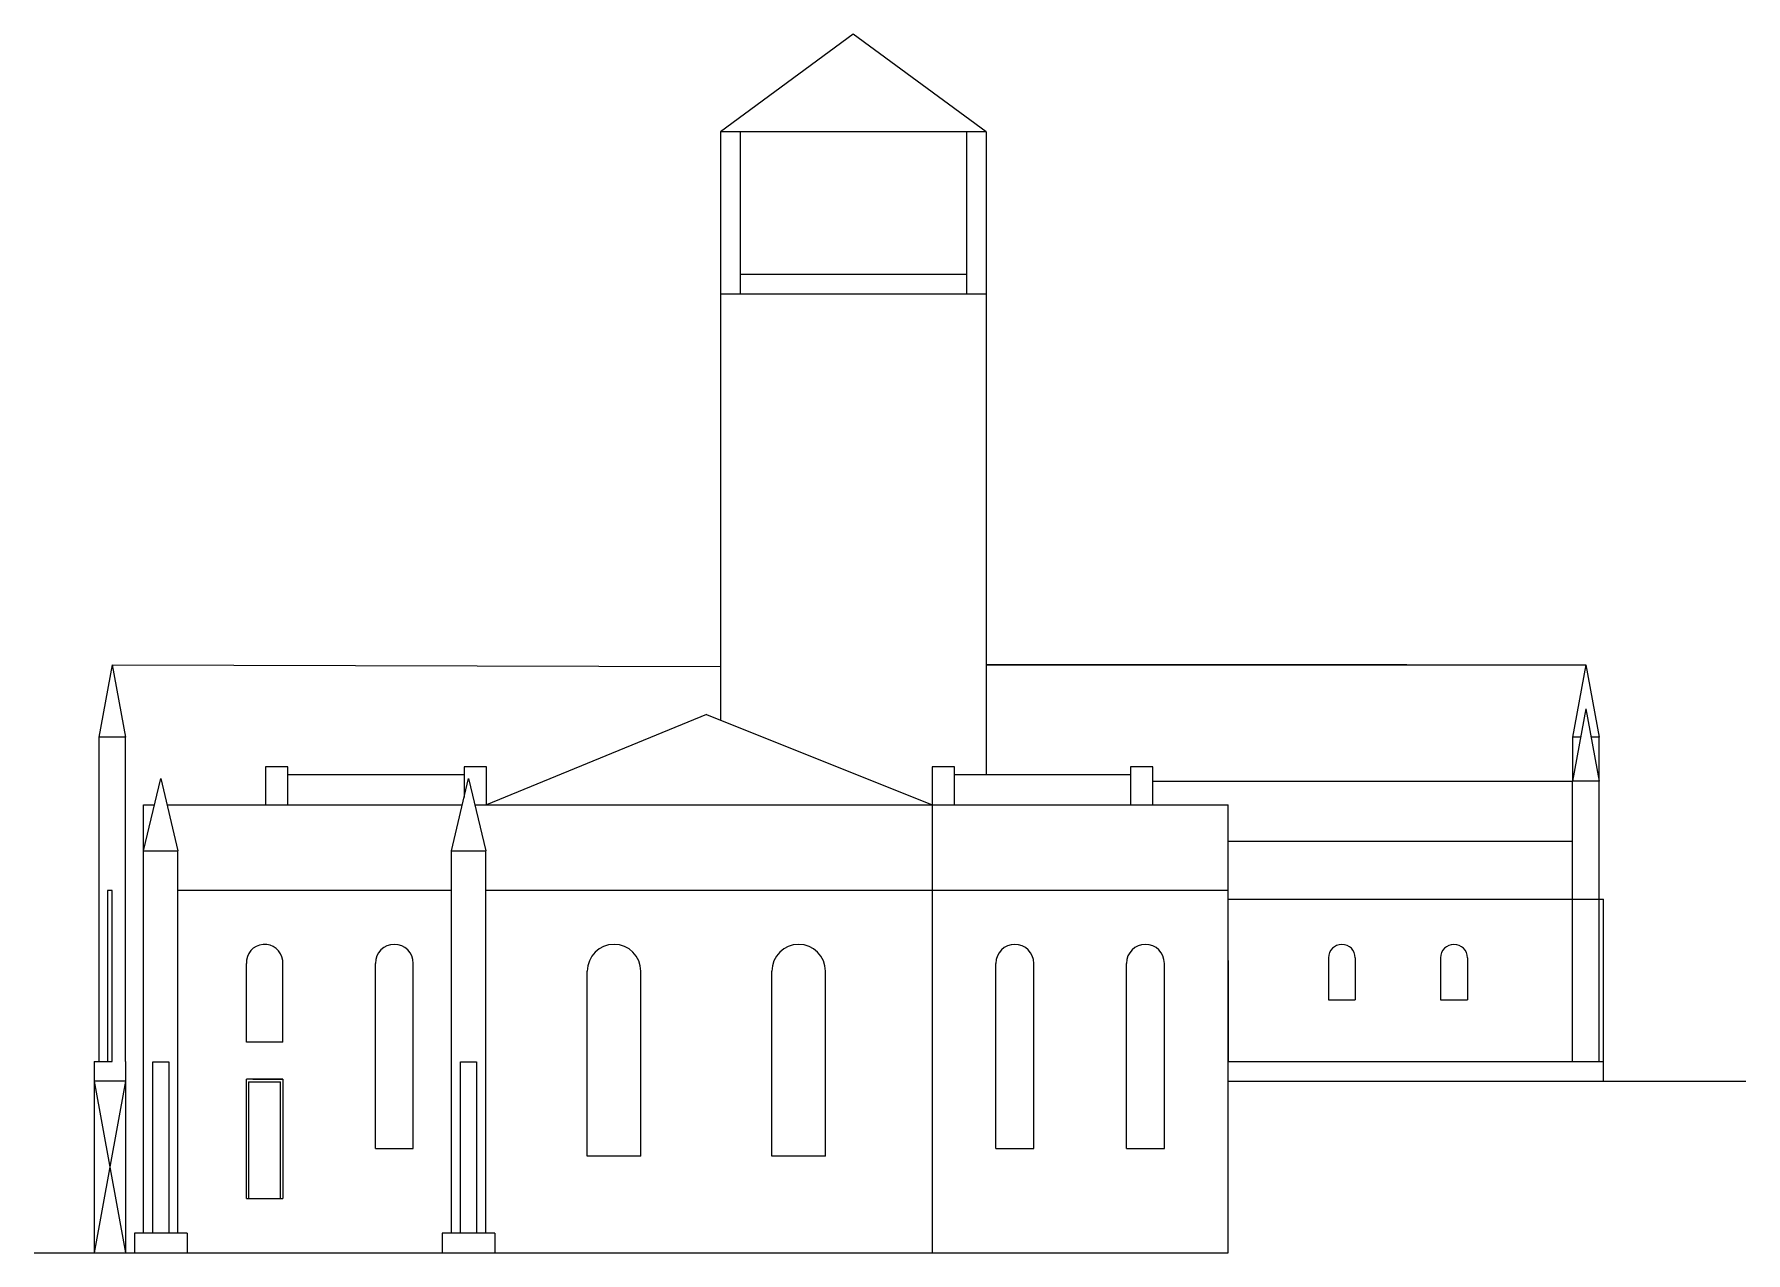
# Model space of a CAD drawing. Header units: millimetres. Extents: x 1971 to 2227, y 2630 to 3098.
# Drawn here: x 1971.33 to 1997.6, y 2780.6 to 2799.3 of the extents above; entities that cross this region are included whole.
import ezdxf

# ---------------------------------------------------------------- set-up
doc = ezdxf.new("R2010")
doc.units = ezdxf.units.MM
for name, color, linetype in [('CarpinteriaExterior', 130, 'Continuous'), ('PrimerPlano', 160, 'Continuous'), ('SegundoPlano', 254, 'Continuous')]:
    doc.layers.add(name, color=color, linetype=linetype)

msp = doc.modelspace()

# ---------------------------------------------------------------- linework, layer by layer
at = {"layer": 'CarpinteriaExterior'}
for p, q in [((1974.582, 2783.832), (1974.582, 2785.038)), ((1975.14, 2783.832), (1975.14, 2785.086)), ((1976.562, 2782.201), (1976.562, 2785.042)), ((1977.144, 2782.201), (1977.144, 2785.042)), ((1979.814, 2782.08), (1979.814, 2784.922)), ((1980.636, 2782.08), (1980.636, 2784.922)), ((1982.648, 2782.08), (1982.648, 2784.922)), ((1983.47, 2782.08), (1983.47, 2784.922)), ((1986.086, 2782.201), (1986.086, 2785.042)), ((1986.668, 2782.201), (1986.668, 2785.042)), ((1988.09, 2782.201), (1988.09, 2785.042)), ((1988.672, 2782.201), (1988.672, 2785.042)), ((1991.19, 2785.127), (1991.19, 2784.481)), ((1991.601, 2785.127), (1991.601, 2784.481)), ((1992.911, 2785.127), (1992.911, 2784.481)), ((1993.323, 2785.127), (1993.323, 2784.481)), ((1991.19, 2784.481), (1991.601, 2784.481)), ((1992.911, 2784.481), (1993.323, 2784.481)), ((1975.14, 2783.832), (1974.582, 2783.832)), ((1975.14, 2783.263), (1974.582, 2783.263)), ((1974.615, 2783.222), (1975.106, 2783.222)), ((1974.679, 2783.263), (1975.14, 2783.263)), ((1976.562, 2782.201), (1977.144, 2782.201)), ((1980.636, 2782.08), (1979.814, 2782.08)), ((1983.47, 2782.08), (1982.648, 2782.08)), ((1986.086, 2782.201), (1986.668, 2782.201)), ((1988.09, 2782.201), (1988.672, 2782.201)), ((1974.582, 2781.433), (1974.615, 2781.433)), ((1974.582, 2781.433), (1975.14, 2781.433))]:
    msp.add_line(p, q, dxfattribs=at)
for points in [[(1974.582, 2781.433), (1974.582, 2783.263)], [(1974.615, 2783.222), (1974.615, 2781.433)], [(1975.106, 2781.433), (1975.106, 2783.222)], [(1975.14, 2783.263), (1975.14, 2781.433)]]:
    msp.add_lwpolyline(points, dxfattribs=at)
for centre, radius, start, end in [((1974.862, 2785.054), 0.28, 6.5533, 183.3286), ((1976.853, 2785.042), 0.291, 0, 180), ((1980.225, 2784.922), 0.411, 0, 180), ((1983.059, 2784.922), 0.411, 0, 180), ((1986.377, 2785.042), 0.291, 0, 180), ((1988.381, 2785.042), 0.291, 0, 180), ((1991.396, 2785.127), 0.206, 0, 180), ((1993.117, 2785.127), 0.206, 0, 180)]:
    msp.add_arc(centre, radius, start, end, dxfattribs=at)
at = {"layer": 'PrimerPlano'}
for p, q in [((1989.649, 2783.534), (1989.649, 2783.579)), ((1989.649, 2780.6), (1989.649, 2783.232)), ((1989.649, 2783.232), (1997.596, 2783.232)), ((1971.326, 2780.6), (1989.649, 2780.6))]:
    msp.add_line(p, q, dxfattribs=at)
at = {"layer": 'SegundoPlano'}
for p, q in [((1983.897, 2799.303), (1981.86, 2797.804)), ((1985.935, 2797.804), (1983.897, 2799.303)), ((1981.86, 2797.804), (1981.86, 2792.821)), ((1985.935, 2797.804), (1981.86, 2797.804)), ((1982.162, 2797.804), (1982.162, 2795.313)), ((1985.633, 2797.804), (1985.633, 2795.313)), ((1985.935, 2797.804), (1985.935, 2792.821)), ((1985.633, 2795.614), (1982.162, 2795.614)), ((1985.935, 2795.313), (1981.86, 2795.313)), ((1981.86, 2792.821), (1981.86, 2788.775)), ((1985.935, 2792.821), (1985.935, 2787.934)), ((1972.52, 2789.624), (1972.315, 2788.516)), ((1972.52, 2789.624), (1981.86, 2789.596)), ((1972.52, 2789.624), (1972.726, 2788.516)), ((1995.14, 2789.624), (1994.934, 2788.516)), ((1995.14, 2789.624), (1995.346, 2788.516)), ((1981.642, 2788.863), (1978.267, 2787.475)), ((1981.642, 2788.863), (1985.109, 2787.475)), ((1995.14, 2788.947), (1994.934, 2787.839)), ((1995.14, 2788.947), (1995.346, 2787.839)), ((1972.726, 2788.516), (1972.315, 2788.516)), ((1972.315, 2788.516), (1972.315, 2783.534)), ((1972.726, 2783.534), (1972.726, 2788.516)), ((1995.06, 2788.516), (1994.934, 2788.516)), ((1994.934, 2788.516), (1994.934, 2787.839)), ((1995.346, 2788.516), (1995.22, 2788.516)), ((1995.346, 2787.839), (1995.346, 2788.516)), ((1975.22, 2788.058), (1974.877, 2788.058)), ((1974.877, 2788.058), (1974.877, 2787.475)), ((1975.22, 2787.475), (1975.22, 2788.058)), ((1978.267, 2788.058), (1977.924, 2788.058)), ((1977.924, 2788.058), (1977.924, 2787.589)), ((1978.267, 2787.475), (1978.267, 2788.058)), ((1985.452, 2788.058), (1985.109, 2788.058)), ((1985.109, 2788.058), (1985.109, 2787.475)), ((1985.452, 2787.475), (1985.452, 2788.058)), ((1988.493, 2788.058), (1988.15, 2788.058)), ((1988.15, 2788.058), (1988.15, 2787.475)), ((1988.493, 2787.475), (1988.493, 2788.058)), ((1973.005, 2786.771), (1973.269, 2787.879)), ((1973.269, 2787.879), (1973.532, 2786.771)), ((1977.924, 2787.934), (1975.227, 2787.934)), ((1977.729, 2786.771), (1977.992, 2787.879)), ((1977.992, 2787.879), (1978.256, 2786.771)), ((1988.148, 2787.934), (1985.452, 2787.934)), ((1988.493, 2787.839), (1994.934, 2787.839)), ((1995.346, 2787.839), (1994.934, 2787.839)), ((1994.934, 2783.534), (1994.934, 2787.839)), ((1995.346, 2783.534), (1995.346, 2787.839)), ((1995.346, 2783.534), (1995.346, 2787.839)), ((1973.005, 2780.902), (1973.005, 2787.475)), ((1973.005, 2787.475), (1973.173, 2787.475)), ((1973.365, 2787.475), (1977.896, 2787.475)), ((1978.088, 2787.475), (1989.649, 2787.475)), ((1985.109, 2787.475), (1985.109, 2780.6)), ((1989.649, 2780.6), (1989.649, 2787.475)), ((1973.005, 2780.902), (1973.005, 2786.771)), ((1973.005, 2786.771), (1973.532, 2786.771)), ((1973.532, 2780.902), (1973.532, 2786.771)), ((1977.729, 2780.902), (1977.729, 2786.771)), ((1977.729, 2786.771), (1978.256, 2786.771)), ((1978.256, 2780.902), (1978.256, 2786.771)), ((1989.649, 2786.917), (1994.934, 2786.917)), ((1972.449, 2786.161), (1972.449, 2783.534)), ((1972.52, 2786.161), (1972.449, 2786.161)), ((1972.52, 2783.534), (1972.52, 2786.161)), ((1973.532, 2786.166), (1977.729, 2786.166)), ((1978.256, 2786.166), (1989.649, 2786.166)), ((1989.649, 2786.025), (1995.413, 2786.025)), ((1995.413, 2783.232), (1995.413, 2786.025)), ((1989.649, 2785.084), (1989.649, 2783.534)), ((1972.248, 2783.534), (1972.248, 2783.232)), ((1972.248, 2783.534), (1972.52, 2783.534)), ((1972.726, 2783.534), (1972.726, 2783.232)), ((1973.147, 2780.902), (1973.147, 2783.529)), ((1973.147, 2783.529), (1973.39, 2783.529)), ((1973.39, 2783.529), (1973.39, 2780.902)), ((1977.871, 2780.902), (1977.871, 2783.529)), ((1977.871, 2783.529), (1978.114, 2783.529)), ((1978.114, 2783.529), (1978.114, 2780.902)), ((1989.649, 2783.534), (1995.413, 2783.534)), ((1972.726, 2783.232), (1972.248, 2783.232)), ((1972.248, 2783.232), (1972.248, 2780.6)), ((1972.726, 2783.232), (1972.248, 2780.6)), ((1972.248, 2783.232), (1972.726, 2780.6)), ((1972.726, 2783.232), (1972.726, 2780.6)), ((1972.864, 2780.902), (1972.864, 2780.6)), ((1973.674, 2780.902), (1972.864, 2780.902)), ((1973.674, 2780.902), (1973.674, 2780.6)), ((1977.587, 2780.902), (1977.587, 2780.6)), ((1978.397, 2780.902), (1977.587, 2780.902)), ((1978.397, 2780.902), (1978.397, 2780.6))]:
    msp.add_line(p, q, dxfattribs=at)
msp.add_lwpolyline([(1992.394, 2789.624), (1985.935, 2789.624), (1995.14, 2789.624)], dxfattribs=at)

doc.saveas('drawing.dxf')
